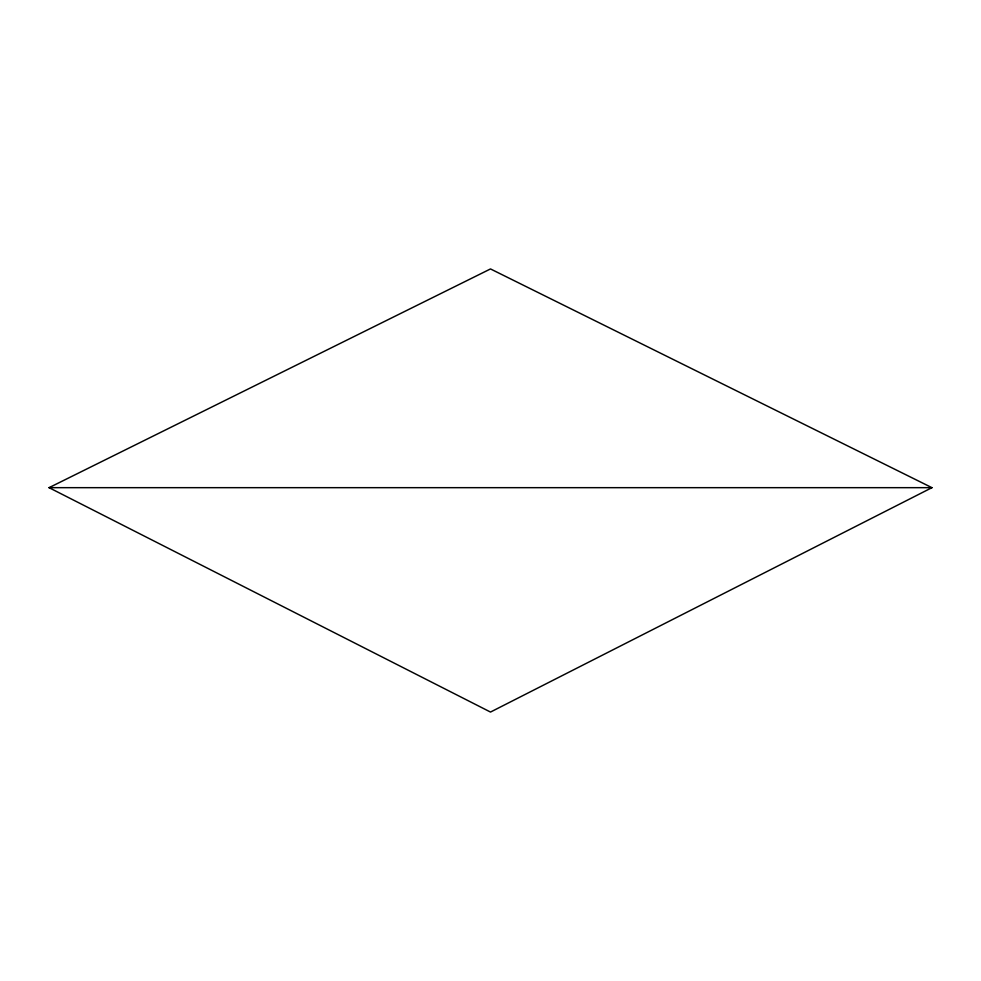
<?xml version="1.0" encoding="UTF-8"?>
<svg xmlns="http://www.w3.org/2000/svg" width="981" height="981" viewBox="0 0 981 981"><rect width="100%" height="100%" fill="white"/><g stroke="black" fill="none" stroke-linecap="round" stroke-linejoin="round"><path stroke-width="1.47" d="M931.95 487.667L490.5 712.059L49.05 487.667L490.5 268.941L931.95 487.667L49.05 487.667"/></g></svg>
